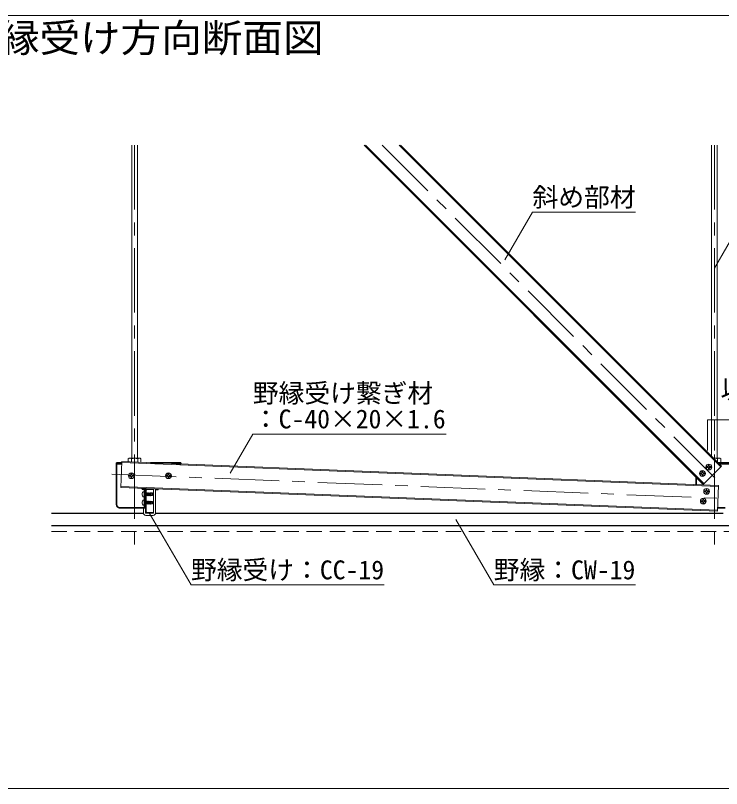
# Model space of a CAD drawing. Units: millimetres on the paper, enlarged 30 times, with parts at other scales. Extents: x -5790 to 5910, y -4184 to 4114.
# Drawn here: x -1494 to 150, y -1736 to 64 of the extents above; entities that cross this region are included whole.
import ezdxf
from ezdxf.enums import TextEntityAlignment as Align

# ---------------------------------------------------------------- set-up
doc = ezdxf.new("R2010")
doc.units = ezdxf.units.MM
doc.header["$LTSCALE"] = 30
doc.linetypes.add('CHAIN1', pattern=[8, 5, -1, 1, -1])
doc.linetypes.add('DASHED1', pattern=[1.8, 1.2, -0.6])
for name, color, linetype, lineweight in [('3-0_中心線', 4, 'CHAIN1', 9), ('3-1_吊り材', 7, 'Continuous', 18), ('3-2_野縁受け', 3, 'Continuous', 18), ('3-3_野縁', 2, 'Continuous', 25), ('3-4_斜め部材', 4, 'Continuous', 9), ('3-5_寸法', 4, 'Continuous', 9), ('3-6_文字', 7, 'Continuous', 18), ('3-7_金具', 6, 'Continuous', 35), ('3-B_ビス', 3, 'Continuous', 18), ('3-C_パネル', 7, 'DASHED1', 18), ('F-2', 3, 'Continuous', 18), ('F-6_文字', 7, 'Continuous', 18)]:
    doc.layers.add(name, color=color, linetype=linetype, lineweight=lineweight)
doc.styles.add('ＭＳ ゴシック', font='')
doc.styles.get('ＭＳ ゴシック').set_extended_font_data('MS Gothic')

msp = doc.modelspace()

# ---------------------------------------------------------------- linework, layer by layer
at = {"layer": '3-0_中心線'}
for p, q in [((-1216.8, -238.12), (-1216.8, -1191.23)), ((-640.13, -238.12), (134.57, -1012.82)), ((133.2, -238.12), (133.2, -1191.23)), ((-1269.81, -1004.07), (148.93, -1060.73))]:
    msp.add_line(p, q, dxfattribs=at)
at = {"layer": '3-1_吊り材'}
for p, q in [((-1223.55, -968.49), (-1223.55, -238.12)), ((-1210.05, -238.12), (-1210.05, -968.49)), ((126.45, -962.28), (126.45, -238.12)), ((139.95, -238.12), (139.95, -967.14)), ((-1229.53, -967.14), (-1231.5, -968.28)), ((-1231.5, -975.58), (-1231.5, -968.28)), ((-1229.53, -967.14), (-1204.07, -967.14)), ((-1224.15, -975.87), (-1224.15, -968.28)), ((-1209.45, -976.46), (-1209.45, -968.28)), ((-1204.07, -967.14), (-1202.1, -968.28)), ((-1202.1, -976.75), (-1202.1, -968.28)), ((131.31, -967.14), (145.93, -967.14)), ((140.55, -976.38), (140.55, -968.28)), ((145.93, -967.14), (147.9, -968.28)), ((147.9, -977.64), (147.9, -968.28)), ((-1172.88, -1094.49), (-1172.88, -1038.24)), ((-1168.08, -1094.49), (-1168.08, -1038.16)), ((-1196.43, -1094.49), (-1196.43, -1082.64)), ((-1191.63, -1082.64), (-1191.63, -1094.49)), ((-1173.63, -1095.24), (-1190.78, -1095.24)), ((-1173.63, -1100.04), (-1190.88, -1100.04))]:
    msp.add_line(p, q, dxfattribs=at)
for centre, radius, start, end in [((-1226.69, -977.29), 10.22, 96.34294, 118.04132), ((-1228.07, -974.45), 7.32, 57.57118, 88.04459), ((-1216.8, -991.46), 24.32, 72.41205, 107.58797), ((-1205.52, -974.45), 7.32, 91.95543, 122.42883), ((-1206.9, -977.29), 10.22, 61.95869, 83.65707), ((133.2, -991.46), 24.32, 72.41205, 94.29536), ((144.48, -974.45), 7.32, 91.95543, 122.42883), ((143.1, -977.29), 10.22, 61.95869, 83.65707), ((-1158.63, -1031.49), 15.77, 204.22756, 205.34618), ((-1190.88, -1094.49), 5.55, 180, 270), ((-1190.88, -1094.49), 0.75, 180, 270), ((-1173.63, -1094.49), 5.55, 270, 0), ((-1173.63, -1094.49), 0.75, 270, 0)]:
    msp.add_arc(centre, radius, start, end, dxfattribs=at)
at = {"layer": '3-2_野縁受け'}
for p, q in [((-1191.63, -1041.54), (-1191.63, -1091.94)), ((-1189.83, -1091.94), (-1189.83, -1041.54)), ((-1188.33, -1038.24), (-1173.63, -1038.24)), ((-1188.33, -1040.04), (-1173.63, -1040.04)), ((-1173.63, -1040.04), (-1173.63, -1038.24)), ((-1188.33, -1093.44), (-1173.63, -1093.44)), ((-1188.33, -1095.24), (-1173.63, -1095.24)), ((-1173.63, -1095.24), (-1173.63, -1093.44))]:
    msp.add_line(p, q, dxfattribs=at)
for centre, radius, start, end in [((-1188.33, -1041.54), 3.3, 90, 180), ((-1188.33, -1041.54), 1.5, 90, 180), ((-1188.33, -1091.94), 3.3, 180, 270), ((-1188.33, -1091.94), 1.5, 180, 270)]:
    msp.add_arc(centre, radius, start, end, dxfattribs=at)
at = {"layer": '3-3_野縁'}
for p, q in [((-1410.47, -1095.24), (-1196.38, -1095.24)), ((-1168.13, -1095.24), (153.62, -1095.24)), ((-1410.47, -1123.74), (1632.62, -1123.74))]:
    msp.add_line(p, q, dxfattribs=at)
at = {"layer": '3-4_斜め部材'}
for p, q in [((-682.56, -238.12), (107.42, -1028.1)), ((-679.16, -238.12), (109.11, -1026.4)), ((-601.1, -238.12), (148.15, -987.37)), ((-597.7, -238.12), (149.84, -985.67)), ((-1246.58, -974.97), (-1248.97, -1034.93)), ((-1246.67, -977.37), (142.64, -1032.86)), ((-1246.58, -974.97), (142.73, -1030.46)), ((107.42, -1028.1), (149.84, -985.67)), ((-1248.97, -1034.93), (140.34, -1090.41)), ((-1248.88, -1032.53), (140.43, -1088.02)), ((142.73, -1030.46), (140.34, -1090.41))]:
    msp.add_line(p, q, dxfattribs=at)
at = {"layer": '3-5_寸法'}
for p, q in [((117.43, -877.53), (117.43, -949.38)), ((117.43, -877.53), (133.2, -877.53)), ((133.2, -877.53), (133.2, -949.38)), ((133.2, -877.53), (177.55, -877.53))]:
    msp.add_line(p, q, dxfattribs=at)
at = {"layer": '3-6_文字'}
for p, q in [((-290.28, -394.3), (-354.47, -505.47)), ((-290.28, -394.3), (-50.28, -394.3)), ((208.19, -394.3), (133.19, -524.2)), ((-941.52, -910.8), (-993.99, -1001.69)), ((-941.52, -910.8), (-491.52, -910.8)), ((-1085.46, -1262.19), (-1182.54, -1094.06)), ((-468.61, -1109.62), (-380.52, -1262.19)), ((-1085.46, -1262.19), (-635.46, -1262.19)), ((-380.52, -1262.19), (-50.52, -1262.19))]:
    msp.add_line(p, q, dxfattribs=at)
at = {"layer": '3-7_金具'}
for p, q in [((-1259.13, -1075.14), (-1259.13, -977.64)), ((-1246.68, -977.64), (-1259.13, -977.64)), ((-1109.13, -977.64), (-1179.84, -977.64)), ((-1109.13, -980.46), (-1109.13, -977.64)), ((169.1, -977.64), (141.81, -977.64)), ((90.87, -1028.39), (90.87, -1011.55)), ((-1199.13, -1036.92), (-1199.13, -1039.14)), ((-1191.63, -1039.14), (-1199.13, -1039.14)), ((-1194.03, -1039.14), (-1194.03, -1082.64)), ((-1191.63, -1039.14), (-1191.63, -1082.64)), ((-1251.63, -1082.64), (-1191.63, -1082.64)), ((140.65, -1082.64), (158.37, -1082.64))]:
    msp.add_line(p, q, dxfattribs=at)
at = {"layer": '3-7_金具', "linetype": 'DASHED1'}
for p, q in [((-1246.78, -980.04), (-1259.13, -980.04)), ((-1109.13, -980.04), (-1119.75, -980.04)), ((166.7, -980.04), (144.21, -980.04))]:
    msp.add_line(p, q, dxfattribs=at)
at = {"layer": '3-7_金具'}
msp.add_arc((-1251.63, -1075.14), 7.5, 180, 270, dxfattribs=at)
at = {"layer": '3-B_ビス'}
for p, q in [((115.7, -987.45), (115.72, -987.82)), ((115.74, -988.2), (115.72, -987.82)), ((116.41, -986.66), (118.28, -986.56)), ((116.52, -988.91), (118.4, -988.81)), ((118.89, -983.9), (118.99, -985.77)), ((119.28, -991.39), (119.19, -989.52)), ((119.6, -983.11), (119.98, -983.09)), ((120.35, -983.07), (119.98, -983.09)), ((121.14, -983.78), (121.24, -985.66)), ((121.53, -991.27), (121.43, -989.4)), ((123.9, -986.27), (122.02, -986.37)), ((124.01, -988.51), (122.14, -988.61)), ((124.68, -986.98), (124.7, -987.35)), ((124.72, -987.73), (124.7, -987.35)), ((-1228.91, -1007.67), (-1228.89, -1008.05)), ((-1228.2, -1006.88), (-1226.32, -1006.79)), ((-1225.71, -1004.12), (-1225.61, -1006)), ((-1225, -1003.34), (-1224.63, -1003.32)), ((-1224.25, -1003.3), (-1224.63, -1003.32)), ((-1223.46, -1004.01), (-1223.37, -1005.88)), ((-1220.71, -1006.49), (-1222.58, -1006.59)), ((-1219.92, -1007.2), (-1219.9, -1007.58)), ((-1219.88, -1007.95), (-1219.9, -1007.58)), ((-1142.53, -1007.67), (-1142.51, -1008.05)), ((-1141.82, -1006.88), (-1139.94, -1006.79)), ((-1139.33, -1004.12), (-1139.23, -1006)), ((-1138.62, -1003.34), (-1138.25, -1003.32)), ((-1137.87, -1003.3), (-1138.25, -1003.32)), ((-1137.09, -1004.01), (-1136.99, -1005.88)), ((-1134.33, -1006.49), (-1136.2, -1006.59)), ((-1133.54, -1007.2), (-1133.52, -1007.58)), ((-1133.5, -1007.95), (-1133.52, -1007.58)), ((100.92, -1002.53), (100.93, -1002.9)), ((100.95, -1003.28), (100.93, -1002.9)), ((101.62, -1001.74), (103.5, -1001.64)), ((101.74, -1003.99), (103.62, -1003.89)), ((104.11, -998.98), (104.21, -1000.85)), ((104.5, -1006.47), (104.4, -1004.6)), ((104.82, -998.19), (105.19, -998.17)), ((105.57, -998.15), (105.19, -998.17)), ((105.29, -1007.18), (105.66, -1007.16)), ((106.04, -1007.14), (105.66, -1007.16)), ((106.36, -998.86), (106.45, -1000.74)), ((106.75, -1006.35), (106.65, -1004.48)), ((109.11, -1001.35), (107.24, -1001.45)), ((109.23, -1003.59), (107.36, -1003.69)), ((109.9, -1002.06), (109.92, -1002.43)), ((109.94, -1002.81), (109.92, -1002.43)), ((120.07, -992.1), (120.45, -992.08)), ((120.82, -992.06), (120.45, -992.08)), ((-1228.87, -1008.42), (-1228.89, -1008.05)), ((-1228.08, -1009.13), (-1226.21, -1009.03)), ((-1225.32, -1011.61), (-1225.42, -1009.74)), ((-1224.53, -1012.32), (-1224.16, -1012.3)), ((-1223.78, -1012.28), (-1224.16, -1012.3)), ((-1223.07, -1011.5), (-1223.17, -1009.62)), ((-1220.59, -1008.74), (-1222.46, -1008.84)), ((-1142.49, -1008.42), (-1142.51, -1008.05)), ((-1141.7, -1009.13), (-1139.83, -1009.03)), ((-1138.94, -1011.61), (-1139.04, -1009.74)), ((-1138.15, -1012.32), (-1137.78, -1012.3)), ((-1137.4, -1012.28), (-1137.78, -1012.3)), ((-1136.69, -1011.5), (-1136.79, -1009.62)), ((-1134.21, -1008.74), (-1136.08, -1008.84)), ((-1167.27, -1040.49), (-1167.27, -1038.19)), ((-1161.57, -1038.84), (-1163.07, -1040.49)), ((-1161.57, -1038.84), (-1161.57, -1038.42)), ((111.26, -1043.23), (113.13, -1043.13)), ((113.74, -1040.47), (113.84, -1042.35)), ((114.45, -1039.68), (114.83, -1039.67)), ((115.2, -1039.65), (114.83, -1039.67)), ((115.99, -1040.36), (116.09, -1042.23)), ((118.75, -1042.84), (116.88, -1042.94)), ((119.54, -1043.55), (119.56, -1043.92)), ((119.58, -1044.3), (119.56, -1043.92)), ((-1194.78, -1044.25), (-1194.03, -1044.25)), ((-1194.78, -1057.75), (-1194.03, -1057.75)), ((-1194.03, -1044.25), (-1194.03, -1057.75)), ((-1189.83, -1047.51), (-1189.29, -1048.19)), ((-1189.83, -1048.32), (-1188.55, -1054.75)), ((-1189.31, -1053.81), (-1188.55, -1054.75)), ((-1189.29, -1048.19), (-1188.16, -1053.81)), ((-1188.16, -1048.19), (-1189.29, -1048.19)), ((-1188.16, -1053.81), (-1188.55, -1054.75)), ((-1187.78, -1047.25), (-1188.16, -1048.19)), ((-1187.04, -1053.81), (-1188.16, -1053.81)), ((-1187.78, -1047.25), (-1186.28, -1054.75)), ((-1185.89, -1048.19), (-1187.01, -1048.19)), ((-1185.89, -1053.81), (-1186.28, -1054.75)), ((-1185.5, -1047.25), (-1185.89, -1048.19)), ((-1184.76, -1053.81), (-1185.89, -1053.81)), ((-1185.5, -1047.25), (-1184, -1054.75)), ((-1183.62, -1048.19), (-1184.74, -1048.19)), ((-1183.62, -1053.81), (-1184, -1054.75)), ((-1183.23, -1047.25), (-1183.62, -1048.19)), ((-1182.49, -1053.81), (-1183.62, -1053.81)), ((-1183.23, -1047.25), (-1181.73, -1054.75)), ((-1181.34, -1048.19), (-1182.47, -1048.19)), ((-1181.34, -1053.81), (-1181.73, -1054.75)), ((-1180.96, -1047.25), (-1181.34, -1048.19)), ((-1180.22, -1053.81), (-1181.34, -1053.81)), ((-1180.96, -1047.25), (-1179.46, -1054.75)), ((-1180.2, -1048.19), (-1174.31, -1052.24)), ((-1179.07, -1053.81), (-1179.46, -1054.75)), ((110.55, -1044.02), (110.57, -1044.39)), ((110.59, -1044.77), (110.57, -1044.39)), ((111.38, -1045.48), (113.25, -1045.38)), ((114.14, -1047.96), (114.04, -1046.09)), ((114.93, -1048.67), (115.3, -1048.65)), ((115.67, -1048.63), (115.3, -1048.65)), ((116.38, -1047.85), (116.29, -1045.97)), ((118.87, -1045.09), (117, -1045.18)), ((-1194.78, -1063.75), (-1194.03, -1063.75)), ((-1194.78, -1077.25), (-1194.03, -1077.25)), ((-1194.03, -1063.75), (-1194.03, -1077.25)), ((-1189.83, -1067.01), (-1189.29, -1067.69)), ((-1189.83, -1067.82), (-1188.55, -1074.25)), ((-1189.31, -1073.31), (-1188.55, -1074.25)), ((-1189.29, -1067.69), (-1188.16, -1073.31)), ((-1188.16, -1067.69), (-1189.29, -1067.69)), ((-1188.16, -1073.31), (-1188.55, -1074.25)), ((-1187.78, -1066.75), (-1188.16, -1067.69)), ((-1187.04, -1073.31), (-1188.16, -1073.31)), ((-1187.78, -1066.75), (-1186.28, -1074.25)), ((-1185.89, -1067.69), (-1187.01, -1067.69)), ((-1185.89, -1073.31), (-1186.28, -1074.25)), ((-1185.5, -1066.75), (-1185.89, -1067.69)), ((-1184.76, -1073.31), (-1185.89, -1073.31)), ((-1185.5, -1066.75), (-1184, -1074.25)), ((-1183.62, -1067.69), (-1184.74, -1067.69)), ((-1183.62, -1073.31), (-1184, -1074.25)), ((-1183.23, -1066.75), (-1183.62, -1067.69)), ((-1182.49, -1073.31), (-1183.62, -1073.31)), ((-1183.23, -1066.75), (-1181.73, -1074.25)), ((-1181.34, -1067.69), (-1182.47, -1067.69)), ((-1181.34, -1073.31), (-1181.73, -1074.25)), ((-1180.96, -1066.75), (-1181.34, -1067.69)), ((-1180.22, -1073.31), (-1181.34, -1073.31)), ((-1180.96, -1066.75), (-1179.46, -1074.25)), ((-1180.2, -1067.69), (-1174.31, -1071.74)), ((-1179.07, -1073.31), (-1179.46, -1074.25)), ((102.79, -1066.83), (102.81, -1067.2)), ((102.83, -1067.58), (102.81, -1067.2)), ((103.5, -1066.04), (105.37, -1065.94)), ((103.62, -1068.28), (105.49, -1068.19)), ((105.98, -1063.28), (106.08, -1065.15)), ((106.38, -1070.77), (106.28, -1068.9)), ((106.69, -1062.49), (107.07, -1062.47)), ((107.44, -1062.45), (107.07, -1062.47)), ((107.16, -1071.48), (107.54, -1071.46)), ((107.91, -1071.44), (107.54, -1071.46)), ((108.23, -1063.16), (108.33, -1065.03)), ((108.62, -1070.65), (108.52, -1068.78)), ((110.99, -1065.65), (109.12, -1065.74)), ((111.11, -1067.89), (109.23, -1067.99)), ((111.78, -1066.36), (111.8, -1066.73)), ((111.82, -1067.1), (111.8, -1066.73))]:
    msp.add_line(p, q, dxfattribs=at)
for points in [[(-1167.27, -1040.49), (-1167.23, -1040.49), (-1163.07, -1040.49)], [(-1189.83, -1051.19), (-1189.31, -1053.81), (-1189.83, -1053.81)], [(-1188.16, -1048.19), (-1187.04, -1053.81), (-1186.28, -1054.75)], [(-1187.78, -1047.25), (-1187.01, -1048.19), (-1185.89, -1053.81)], [(-1185.89, -1048.19), (-1184.76, -1053.81), (-1184, -1054.75)], [(-1185.5, -1047.25), (-1184.74, -1048.19), (-1183.62, -1053.81)], [(-1183.62, -1048.19), (-1182.49, -1053.81), (-1181.73, -1054.75)], [(-1183.23, -1047.25), (-1182.47, -1048.19), (-1181.34, -1053.81)], [(-1181.34, -1048.19), (-1180.22, -1053.81), (-1179.46, -1054.75)], [(-1180.96, -1047.25), (-1180.2, -1048.19), (-1179.07, -1053.81)], [(-1180.35, -1048), (-1176.07, -1048), (-1173.07, -1051), (-1176.07, -1054), (-1179.15, -1054)], [(-1189.83, -1070.69), (-1189.31, -1073.31), (-1189.83, -1073.31)], [(-1188.16, -1067.69), (-1187.04, -1073.31), (-1186.28, -1074.25)], [(-1187.78, -1066.75), (-1187.01, -1067.69), (-1185.89, -1073.31)], [(-1185.89, -1067.69), (-1184.76, -1073.31), (-1184, -1074.25)], [(-1185.5, -1066.75), (-1184.74, -1067.69), (-1183.62, -1073.31)], [(-1183.62, -1067.69), (-1182.49, -1073.31), (-1181.73, -1074.25)], [(-1183.23, -1066.75), (-1182.47, -1067.69), (-1181.34, -1073.31)], [(-1181.34, -1067.69), (-1180.22, -1073.31), (-1179.46, -1074.25)], [(-1180.96, -1066.75), (-1180.2, -1067.69), (-1179.07, -1073.31)], [(-1180.35, -1067.5), (-1176.07, -1067.5), (-1173.07, -1070.5), (-1176.07, -1073.5), (-1179.15, -1073.5)]]:
    msp.add_lwpolyline(points, dxfattribs=at)
for centre in [(120.21, -987.59), (-1224.39, -1007.81), (-1138.01, -1007.81), (105.43, -1002.67), (115.06, -1044.16), (107.3, -1066.97)]:
    msp.add_circle(centre, 6.75, dxfattribs=at)
for centre, radius, start, end in [((116.45, -987.41), 0.75, 93, 183), ((116.49, -988.16), 0.75, 183, 273), ((118.24, -985.81), 0.75, 273, 3), ((118.44, -989.56), 0.75, 3, 93), ((119.64, -983.86), 0.75, 93, 183), ((120.39, -983.82), 0.75, 3, 93), ((121.99, -985.62), 0.75, 183, 273), ((122.18, -989.36), 0.75, 93, 183), ((123.94, -987.02), 0.75, 3, 93), ((123.98, -987.77), 0.75, 273, 3), ((-1228.16, -1007.63), 0.75, 93, 183), ((-1226.36, -1006.04), 0.75, 273, 3), ((-1224.96, -1004.09), 0.75, 93, 183), ((-1224.21, -1004.05), 0.75, 3, 93), ((-1222.62, -1005.84), 0.75, 183, 273), ((-1220.67, -1007.24), 0.75, 3, 93), ((-1220.63, -1007.99), 0.75, 273, 3), ((-1141.78, -1007.63), 0.75, 93, 183), ((-1139.98, -1006.04), 0.75, 273, 3), ((-1138.58, -1004.09), 0.75, 93, 183), ((-1137.83, -1004.05), 0.75, 3, 93), ((-1136.24, -1005.84), 0.75, 183, 273), ((-1134.29, -1007.24), 0.75, 3, 93), ((-1134.25, -1007.99), 0.75, 273, 3), ((101.66, -1002.49), 0.75, 93, 183), ((101.7, -1003.24), 0.75, 183, 273), ((103.46, -1000.89), 0.75, 273, 3), ((103.65, -1004.64), 0.75, 3, 93), ((104.86, -998.94), 0.75, 93, 183), ((105.25, -1006.43), 0.75, 183, 273), ((105.61, -998.9), 0.75, 3, 93), ((106, -1006.39), 0.75, 273, 3), ((107.2, -1000.7), 0.75, 183, 273), ((107.4, -1004.44), 0.75, 93, 183), ((109.15, -1002.1), 0.75, 3, 93), ((109.19, -1002.85), 0.75, 273, 3), ((120.03, -991.35), 0.75, 183, 273), ((120.78, -991.31), 0.75, 273, 3), ((-1228.12, -1008.38), 0.75, 183, 273), ((-1226.17, -1009.78), 0.75, 3, 93), ((-1224.57, -1011.58), 0.75, 183, 273), ((-1223.82, -1011.54), 0.75, 273, 3), ((-1222.42, -1009.58), 0.75, 93, 183), ((-1141.74, -1008.38), 0.75, 183, 273), ((-1139.79, -1009.78), 0.75, 3, 93), ((-1138.19, -1011.58), 0.75, 183, 273), ((-1137.44, -1011.54), 0.75, 273, 3), ((-1136.04, -1009.58), 0.75, 93, 183), ((-1165.39, -1038.64), 1.89, 166.38961, 258.46138), ((-1167.46, -1036.18), 6.16, 315.54335, 338.7295), ((111.3, -1043.98), 0.75, 93, 183), ((113.09, -1042.38), 0.75, 273, 3), ((114.49, -1040.43), 0.75, 93, 183), ((115.24, -1040.39), 0.75, 3, 93), ((116.84, -1042.19), 0.75, 183, 273), ((118.79, -1043.59), 0.75, 3, 93), ((-1183.05, -1051), 15.94, 166.10394, 180), ((-1183.05, -1051), 15.94, 179.99998, 193.89604), ((-1194.78, -1048.09), 3.85, 90, 166.10394), ((-1194.78, -1053.9), 3.85, 193.89604, 270), ((-1174.31, -1052.24), 2.49, 145.44756, 225), ((111.34, -1044.73), 0.75, 183, 273), ((113.29, -1046.13), 0.75, 3, 93), ((114.89, -1047.92), 0.75, 183, 273), ((115.63, -1047.88), 0.75, 273, 3), ((117.03, -1045.93), 0.75, 93, 183), ((118.83, -1044.34), 0.75, 273, 3), ((-1183.05, -1070.5), 15.94, 166.10394, 180), ((-1183.05, -1070.5), 15.94, 179.99998, 193.89604), ((-1194.78, -1067.59), 3.85, 90, 166.10394), ((-1194.78, -1073.4), 3.85, 193.89604, 270), ((-1174.31, -1071.74), 2.49, 145.44756, 225), ((103.54, -1066.79), 0.75, 93, 183), ((103.58, -1067.54), 0.75, 183, 273), ((105.33, -1065.19), 0.75, 273, 3), ((105.53, -1068.94), 0.75, 3, 93), ((106.73, -1063.24), 0.75, 93, 183), ((107.12, -1070.73), 0.75, 183, 273), ((107.48, -1063.2), 0.75, 3, 93), ((107.87, -1070.69), 0.75, 273, 3), ((109.08, -1064.99), 0.75, 183, 273), ((109.27, -1068.74), 0.75, 93, 183), ((111.03, -1066.39), 0.75, 3, 93), ((111.07, -1067.14), 0.75, 273, 3)]:
    msp.add_arc(centre, radius, start, end, dxfattribs=at)
at = {"layer": '3-C_パネル', "linetype": 'Continuous'}
msp.add_line((-1410.47, -1123.74), (1632.62, -1123.74), dxfattribs=at)
msp.add_line((-1410.47, -1123.74), (1632.62, -1123.74), dxfattribs=at)
at = {"layer": '3-C_パネル'}
msp.add_line((-1410.47, -1137.99), (1632.62, -1137.99), dxfattribs=at)
at = {"layer": 'F-2'}
for p, q in [((-5790.28, 63.86), (2082.69, 63.86)), ((-5790.28, -1736.14), (2082.69, -1736.14))]:
    msp.add_line(p, q, dxfattribs=at)

# ---------------------------------------------------------------- texts
at = {"layer": '3-5_寸法', "style": 'ＭＳ ゴシック'}
msp.add_text('以内', height=43.99, dxfattribs=at).set_placement((147.35, -841.33), align=Align.BOTTOM_LEFT)
at = {"layer": '3-6_文字', "color": 4, "style": 'ＭＳ ゴシック'}
for s, p in [('斜め部材', (-290.28, -394.3)), ('野縁受け繋ぎ材', (-941.52, -850.8)), ('：C-40×20×1.6', (-941.52, -910.8)), ('野縁受け：CC-19', (-1085.46, -1262.19)), ('野縁：CW-19', (-380.52, -1262.19))]:
    msp.add_text(s, height=43.99, dxfattribs=at).set_placement(p, align=Align.BOTTOM_LEFT)
at = {"layer": 'F-6_文字', "style": 'ＭＳ ゴシック', "width": 1.05}
msp.add_text('\u3000○野縁受け方向断面図', height=65.98, dxfattribs=at).set_placement((-1816.29, -41.14), align=Align.BOTTOM_LEFT)

doc.saveas('drawing.dxf')
